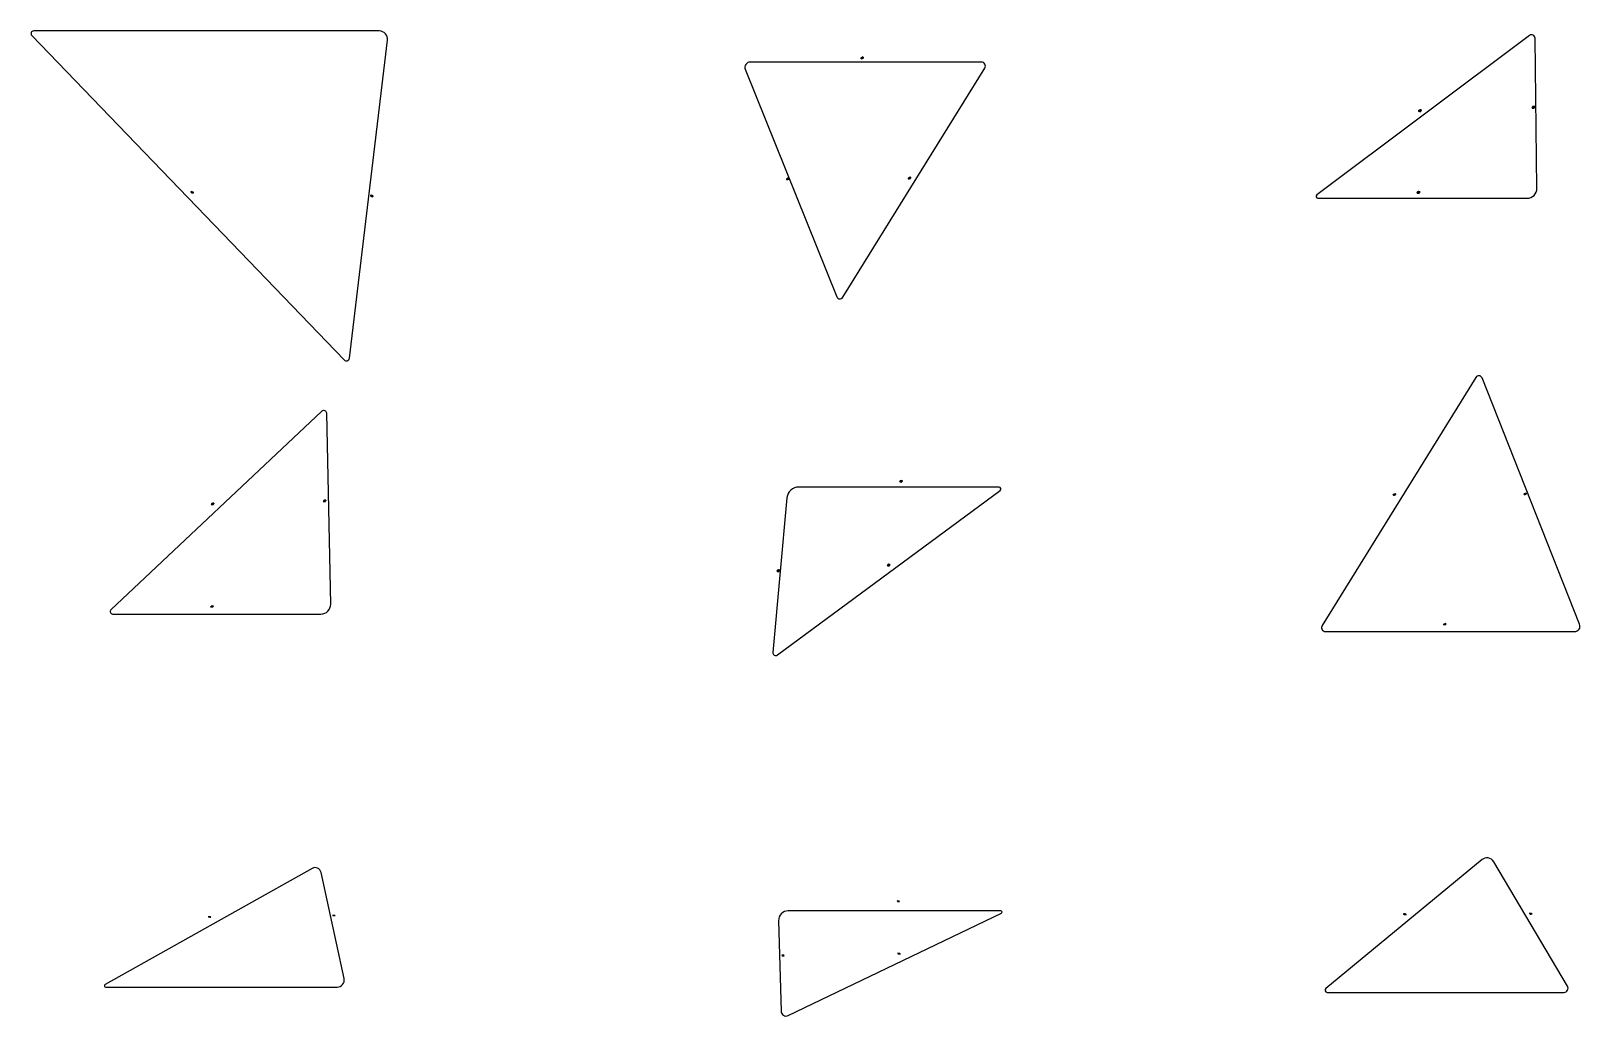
# Model space of a CAD drawing. Header units: metres. Extents: x -1 to 145, y -1 to 19.
# Drawn here: x 7.89 to 15.6, y -0.35 to 4.56 of the extents above; entities that cross this region are included whole.
import ezdxf

# ---------------------------------------------------------------- set-up
doc = ezdxf.new("R2010")
doc.units = ezdxf.units.M
doc.layers.add('LABELS', color=1, linetype='CONTINUOUS')
doc.layers.add('SHAPES', color=3, linetype='CONTINUOUS')

msp = doc.modelspace()

# ---------------------------------------------------------------- linework, layer by layer
at = {"layer": 'LABELS'}
for p, q in [((12.0212, 4.423), (12.031, 4.4265)), ((12.0212, 4.423), (12.031, 4.4265)), ((12.0261, 4.4248), (12.0212, 4.4212)), ((12.0212, 4.4212), (12.0261, 4.4248)), ((12.0212, 4.4212), (12.0261, 4.4248)), ((12.0212, 4.4194), (12.031, 4.4229)), ((12.0212, 4.4212), (12.031, 4.4211)), ((12.0212, 4.4177), (12.0212, 4.4212)), ((12.0212, 4.4177), (12.0212, 4.4212)), ((12.0261, 4.4176), (12.0212, 4.4177)), ((12.0261, 4.4176), (12.0212, 4.4177)), ((12.0261, 4.4176), (12.0212, 4.4177)), ((12.0261, 4.4176), (12.0212, 4.4159)), ((12.0261, 4.4176), (12.0212, 4.4159)), ((12.031, 4.4265), (12.0261, 4.423)), ((12.031, 4.4265), (12.0261, 4.423)), ((12.031, 4.4247), (12.0261, 4.4248)), ((12.0261, 4.4248), (12.031, 4.4247)), ((12.0261, 4.4248), (12.031, 4.4247)), ((12.0261, 4.4194), (12.031, 4.4247)), ((12.0261, 4.423), (12.031, 4.4247)), ((12.0261, 4.4194), (12.031, 4.4247)), ((12.0261, 4.423), (12.031, 4.4247)), ((12.031, 4.4211), (12.0261, 4.4176)), ((12.031, 4.4211), (12.0261, 4.4176)), ((12.031, 4.4211), (12.0261, 4.4176)), ((12.031, 4.4211), (12.0261, 4.4176)), ((12.031, 4.4211), (12.0261, 4.4176)), ((12.031, 4.4247), (12.031, 4.4211)), ((12.031, 4.4247), (12.031, 4.4211)), ((12.031, 4.4247), (12.031, 4.4211)), ((12.031, 4.4247), (12.031, 4.4211)), ((14.8067, 4.163), (14.7948, 4.1578)), ((14.7959, 4.1615), (14.7948, 4.1578)), ((14.7948, 4.1578), (14.7959, 4.1615)), ((14.7948, 4.1578), (14.7959, 4.1615)), ((14.7948, 4.1578), (14.7959, 4.1615)), ((14.8015, 4.1632), (14.7959, 4.1615)), ((14.7959, 4.1615), (14.8015, 4.1632)), ((14.7959, 4.1615), (14.8015, 4.1632)), ((14.7959, 4.1615), (14.8015, 4.1632)), ((14.7964, 4.1634), (14.8067, 4.163)), ((14.7964, 4.1634), (14.8067, 4.163)), ((14.8067, 4.163), (14.801, 4.1614)), ((14.801, 4.1614), (14.8062, 4.1612)), ((14.8067, 4.163), (14.8015, 4.1632)), ((14.8015, 4.1632), (14.8062, 4.1612)), ((14.8015, 4.1632), (14.8062, 4.1612)), ((14.8015, 4.1632), (14.8062, 4.1612)), ((14.8047, 4.1556), (14.8067, 4.163)), ((14.8067, 4.163), (14.8062, 4.1612)), ((15.3712, 4.1775), (15.3594, 4.1723)), ((15.3594, 4.1723), (15.3697, 4.1719)), ((15.3645, 4.1721), (15.3594, 4.1723)), ((15.3645, 4.1721), (15.3594, 4.1723)), ((15.3609, 4.1779), (15.3599, 4.1742)), ((15.3599, 4.1742), (15.3609, 4.1779)), ((15.3599, 4.1742), (15.3609, 4.1779)), ((15.3599, 4.1742), (15.3609, 4.1779)), ((15.3599, 4.1742), (15.3645, 4.1721)), ((15.3645, 4.1721), (15.3599, 4.1742)), ((15.3645, 4.1721), (15.3599, 4.1742)), ((15.3645, 4.1721), (15.3599, 4.1742)), ((15.3604, 4.176), (15.3707, 4.1757)), ((15.3604, 4.176), (15.3707, 4.1757)), ((15.3614, 4.1797), (15.3609, 4.1779)), ((15.3666, 4.1796), (15.3609, 4.1779)), ((15.3609, 4.1779), (15.3666, 4.1796)), ((15.3609, 4.1779), (15.3666, 4.1796)), ((15.3609, 4.1779), (15.3666, 4.1796)), ((15.3609, 4.1779), (15.3712, 4.1775)), ((15.3614, 4.1797), (15.3717, 4.1794)), ((15.3614, 4.1797), (15.3717, 4.1794)), ((15.3717, 4.1794), (15.3614, 4.1797)), ((15.3702, 4.1738), (15.3645, 4.1721)), ((15.3702, 4.1738), (15.3645, 4.1721)), ((15.3702, 4.1738), (15.3645, 4.1721)), ((15.3702, 4.1738), (15.3645, 4.1721)), ((15.3702, 4.1738), (15.3645, 4.1721)), ((15.3645, 4.1721), (15.3697, 4.1719)), ((15.365, 4.174), (15.3712, 4.1775)), ((15.365, 4.174), (15.3712, 4.1775)), ((15.365, 4.174), (15.3712, 4.1775)), ((15.3717, 4.1794), (15.366, 4.1777)), ((15.366, 4.1777), (15.3712, 4.1775)), ((15.3717, 4.1794), (15.3666, 4.1796)), ((15.3666, 4.1796), (15.3712, 4.1775)), ((15.3666, 4.1796), (15.3712, 4.1775)), ((15.3666, 4.1796), (15.3712, 4.1775)), ((15.3712, 4.1775), (15.3702, 4.1738)), ((15.3712, 4.1775), (15.3702, 4.1738)), ((15.3712, 4.1775), (15.3702, 4.1738)), ((15.3712, 4.1775), (15.3702, 4.1738)), ((15.3712, 4.1775), (15.3702, 4.1738)), ((15.3717, 4.1794), (15.3712, 4.1775)), ((14.8062, 4.1612), (14.7943, 4.156)), ((14.7943, 4.156), (14.8047, 4.1556)), ((14.7995, 4.1558), (14.7943, 4.156)), ((14.7948, 4.1578), (14.7995, 4.1558)), ((14.7995, 4.1558), (14.7948, 4.1578)), ((14.7995, 4.1558), (14.7948, 4.1578)), ((14.7995, 4.1558), (14.7948, 4.1578)), ((14.7948, 4.1578), (14.8052, 4.1575)), ((14.7953, 4.1597), (14.8057, 4.1593)), ((14.7953, 4.1597), (14.8057, 4.1593)), ((14.8052, 4.1575), (14.7995, 4.1558)), ((14.8052, 4.1575), (14.7995, 4.1558)), ((14.8052, 4.1575), (14.7995, 4.1558)), ((14.8052, 4.1575), (14.7995, 4.1558)), ((14.7995, 4.1558), (14.8047, 4.1556)), ((14.8, 4.1576), (14.8062, 4.1612)), ((14.8, 4.1576), (14.8062, 4.1612)), ((14.8, 4.1576), (14.8062, 4.1612)), ((14.8062, 4.1612), (14.8052, 4.1575)), ((14.8062, 4.1612), (14.8052, 4.1575)), ((14.8062, 4.1612), (14.8052, 4.1575)), ((14.8062, 4.1612), (14.8052, 4.1575)), ((11.6507, 3.8216), (11.6605, 3.8251)), ((11.6507, 3.8216), (11.6605, 3.8251)), ((11.6507, 3.8216), (11.6605, 3.8251)), ((11.6556, 3.8233), (11.6507, 3.8198)), ((11.6507, 3.8198), (11.6556, 3.8233)), ((11.6605, 3.8233), (11.6507, 3.8145)), ((11.6507, 3.8198), (11.6556, 3.8233)), ((11.6507, 3.8198), (11.6556, 3.8233)), ((11.6507, 3.818), (11.6605, 3.8215)), ((11.6507, 3.818), (11.6605, 3.8215)), ((11.6507, 3.8198), (11.6507, 3.8162)), ((11.6507, 3.8162), (11.6507, 3.8198)), ((11.6507, 3.8162), (11.6507, 3.8198)), ((11.6507, 3.8162), (11.6507, 3.8198)), ((11.6507, 3.8145), (11.6605, 3.8179)), ((11.6507, 3.8162), (11.6556, 3.8162)), ((11.6556, 3.8162), (11.6507, 3.8162)), ((11.6556, 3.8162), (11.6507, 3.8162)), ((11.6556, 3.8162), (11.6507, 3.8145)), ((11.6556, 3.8162), (11.6507, 3.8162)), ((11.6556, 3.8162), (11.6507, 3.8145)), ((11.6605, 3.8251), (11.6556, 3.8233)), ((11.6605, 3.8251), (11.6556, 3.8215)), ((11.6605, 3.8251), (11.6556, 3.8215)), ((11.6556, 3.8233), (11.6605, 3.8233)), ((11.6556, 3.818), (11.6605, 3.8233)), ((11.6556, 3.8233), (11.6605, 3.8233)), ((11.6556, 3.818), (11.6605, 3.8233)), ((11.6556, 3.8215), (11.6605, 3.8233)), ((11.6556, 3.8233), (11.6605, 3.8233)), ((11.6556, 3.818), (11.6605, 3.8233)), ((11.6556, 3.8215), (11.6605, 3.8233)), ((11.6605, 3.8197), (11.6556, 3.8162)), ((11.6605, 3.8197), (11.6556, 3.8162)), ((11.6605, 3.8197), (11.6556, 3.8162)), ((11.6605, 3.8197), (11.6556, 3.8162)), ((11.6605, 3.8197), (11.6556, 3.8162)), ((11.6556, 3.8162), (11.6605, 3.8179)), ((11.6605, 3.8251), (11.6605, 3.8233)), ((11.6605, 3.8233), (11.6605, 3.8197)), ((11.6605, 3.8233), (11.6605, 3.8197)), ((11.6605, 3.8233), (11.6605, 3.8197)), ((11.6605, 3.8233), (11.6605, 3.8197)), ((11.6605, 3.8233), (11.6605, 3.8197)), ((12.2569, 3.8248), (12.2666, 3.8282)), ((12.2569, 3.8248), (12.2666, 3.8282)), ((12.2666, 3.8282), (12.2569, 3.8194)), ((12.2618, 3.8265), (12.2569, 3.823)), ((12.2569, 3.823), (12.2618, 3.8265)), ((12.2666, 3.8265), (12.2569, 3.8176)), ((12.2569, 3.823), (12.2618, 3.8265)), ((12.2569, 3.823), (12.2618, 3.8265)), ((12.2569, 3.8212), (12.2666, 3.8247)), ((12.2569, 3.8212), (12.2666, 3.8247)), ((12.2569, 3.823), (12.2569, 3.8194)), ((12.2569, 3.8194), (12.2569, 3.823)), ((12.2569, 3.8194), (12.2569, 3.823)), ((12.2569, 3.8194), (12.2569, 3.823)), ((12.2569, 3.8194), (12.2666, 3.8229)), ((12.2569, 3.8176), (12.2666, 3.8211)), ((12.2569, 3.8194), (12.2618, 3.8194)), ((12.2618, 3.8194), (12.2569, 3.8194)), ((12.2618, 3.8194), (12.2569, 3.8194)), ((12.2618, 3.8194), (12.2569, 3.8176)), ((12.2618, 3.8194), (12.2569, 3.8194)), ((12.2666, 3.8282), (12.2618, 3.8265)), ((12.2666, 3.8282), (12.2618, 3.8247)), ((12.2618, 3.8265), (12.2666, 3.8265)), ((12.2618, 3.8212), (12.2666, 3.8265)), ((12.2618, 3.8265), (12.2666, 3.8265)), ((12.2618, 3.8212), (12.2666, 3.8265)), ((12.2618, 3.8247), (12.2666, 3.8265)), ((12.2618, 3.8265), (12.2666, 3.8265)), ((12.2618, 3.8212), (12.2666, 3.8265)), ((12.2666, 3.8229), (12.2618, 3.8194)), ((12.2666, 3.8229), (12.2618, 3.8194)), ((12.2666, 3.8229), (12.2618, 3.8194)), ((12.2666, 3.8229), (12.2618, 3.8194)), ((12.2618, 3.8194), (12.2666, 3.8211)), ((12.2666, 3.8282), (12.2666, 3.8265)), ((12.2666, 3.8211), (12.2666, 3.8282)), ((12.2666, 3.8265), (12.2666, 3.8229)), ((12.2666, 3.8265), (12.2666, 3.8229)), ((12.2666, 3.8265), (12.2666, 3.8229)), ((12.2666, 3.8265), (12.2666, 3.8229)), ((8.6976, 3.7526), (8.6877, 3.7524)), ((8.6877, 3.7524), (8.6974, 3.7487)), ((8.6926, 3.7506), (8.6877, 3.7524)), ((8.6926, 3.7506), (8.6877, 3.7524)), ((8.6877, 3.7524), (8.6974, 3.7487)), ((8.6879, 3.7563), (8.6878, 3.7537)), ((8.6878, 3.7537), (8.6879, 3.7563)), ((8.6878, 3.7537), (8.6879, 3.7563)), ((8.6878, 3.7537), (8.6879, 3.7563)), ((8.6878, 3.755), (8.6976, 3.7513)), ((8.6878, 3.755), (8.6976, 3.7513)), ((8.6878, 3.7537), (8.6926, 3.7506)), ((8.6926, 3.7506), (8.6878, 3.7537)), ((8.6926, 3.7506), (8.6878, 3.7537)), ((8.6926, 3.7506), (8.6878, 3.7537)), ((8.6928, 3.7557), (8.6879, 3.7563)), ((8.6879, 3.7563), (8.6928, 3.7557)), ((8.6879, 3.7563), (8.6928, 3.7557)), ((8.6879, 3.7563), (8.6928, 3.7557)), ((8.6879, 3.7563), (8.6928, 3.7557)), ((8.688, 3.7576), (8.6977, 3.7539)), ((8.688, 3.7576), (8.6977, 3.7539)), ((8.6928, 3.7557), (8.6926, 3.7506)), ((8.6926, 3.7519), (8.6976, 3.7526)), ((8.6926, 3.7519), (8.6976, 3.7526)), ((8.6926, 3.7519), (8.6976, 3.7526)), ((8.6926, 3.7506), (8.6974, 3.7487)), ((8.6975, 3.75), (8.6926, 3.7506)), ((8.6975, 3.75), (8.6926, 3.7506)), ((8.6975, 3.75), (8.6926, 3.7506)), ((8.6975, 3.75), (8.6926, 3.7506)), ((8.6977, 3.7539), (8.6928, 3.7557)), ((8.6928, 3.7557), (8.6976, 3.7526)), ((8.6928, 3.7557), (8.6976, 3.7526)), ((8.6928, 3.7557), (8.6976, 3.7526)), ((8.6977, 3.7539), (8.6928, 3.7544)), ((8.6928, 3.7544), (8.6976, 3.7526)), ((8.6976, 3.7526), (8.6975, 3.75)), ((8.6976, 3.7526), (8.6975, 3.75)), ((8.6976, 3.7526), (8.6975, 3.75)), ((8.6976, 3.7526), (8.6975, 3.75)), ((8.6977, 3.7539), (8.6976, 3.7526)), ((9.5924, 3.7348), (9.5824, 3.7345)), ((9.5924, 3.7348), (9.5824, 3.7345)), ((9.5824, 3.7345), (9.5921, 3.7309)), ((9.5873, 3.7327), (9.5824, 3.7345)), ((9.5824, 3.7345), (9.5921, 3.7309)), ((9.5826, 3.7384), (9.5825, 3.7358)), ((9.5825, 3.7358), (9.5826, 3.7384)), ((9.5825, 3.7358), (9.5826, 3.7384)), ((9.5825, 3.7358), (9.5826, 3.7384)), ((9.5825, 3.7371), (9.5923, 3.7335)), ((9.5825, 3.7371), (9.5923, 3.7335)), ((9.5825, 3.7358), (9.5873, 3.7327)), ((9.5873, 3.7327), (9.5825, 3.7358)), ((9.5873, 3.7327), (9.5825, 3.7358)), ((9.5873, 3.7327), (9.5825, 3.7358)), ((9.5876, 3.7379), (9.5826, 3.7384)), ((9.5826, 3.7384), (9.5876, 3.7379)), ((9.5826, 3.7384), (9.5876, 3.7379)), ((9.5826, 3.7384), (9.5876, 3.7379)), ((9.5827, 3.7397), (9.5924, 3.736)), ((9.5827, 3.7397), (9.5924, 3.736)), ((9.5827, 3.7397), (9.5924, 3.736)), ((9.5873, 3.734), (9.5924, 3.7348)), ((9.5873, 3.734), (9.5924, 3.7348)), ((9.5873, 3.734), (9.5924, 3.7348)), ((9.5873, 3.7327), (9.5921, 3.7309)), ((9.5922, 3.7322), (9.5873, 3.7327)), ((9.5922, 3.7322), (9.5873, 3.7327)), ((9.5922, 3.7322), (9.5873, 3.7327)), ((9.5922, 3.7322), (9.5873, 3.7327)), ((9.5924, 3.736), (9.5875, 3.7366)), ((9.5875, 3.7366), (9.5924, 3.7348)), ((9.5924, 3.736), (9.5876, 3.7379)), ((9.5876, 3.7379), (9.5924, 3.7348)), ((9.5876, 3.7379), (9.5924, 3.7348)), ((9.5876, 3.7379), (9.5924, 3.7348)), ((9.5924, 3.7348), (9.5922, 3.7322)), ((9.5924, 3.7348), (9.5922, 3.7322)), ((9.5924, 3.7348), (9.5922, 3.7322)), ((9.5924, 3.7348), (9.5922, 3.7322)), ((9.5924, 3.736), (9.5924, 3.7348)), ((9.5924, 3.736), (9.5924, 3.7348)), ((14.7991, 3.7544), (14.7873, 3.7492)), ((14.7991, 3.7544), (14.7873, 3.7492)), ((14.7873, 3.7492), (14.7976, 3.7488)), ((14.7873, 3.7492), (14.7976, 3.7488)), ((14.7878, 3.7511), (14.7888, 3.7548)), ((14.7878, 3.7511), (14.7888, 3.7548)), ((14.7924, 3.749), (14.7878, 3.7511)), ((14.7924, 3.749), (14.7878, 3.7511)), ((14.7924, 3.749), (14.7878, 3.7511)), ((14.7883, 3.7529), (14.7986, 3.7526)), ((14.7945, 3.7565), (14.7888, 3.7548)), ((14.7888, 3.7548), (14.7945, 3.7565)), ((14.7888, 3.7548), (14.7945, 3.7565)), ((14.7888, 3.7548), (14.7981, 3.7507)), ((14.7893, 3.7566), (14.7996, 3.7563)), ((14.7893, 3.7566), (14.7996, 3.7563)), ((14.7981, 3.7507), (14.7924, 3.749)), ((14.7981, 3.7507), (14.7924, 3.749)), ((14.7981, 3.7507), (14.7924, 3.749)), ((14.7929, 3.7509), (14.7991, 3.7544)), ((14.7929, 3.7509), (14.7991, 3.7544)), ((14.7991, 3.7544), (14.7945, 3.7565)), ((14.7945, 3.7565), (14.7991, 3.7544)), ((14.7945, 3.7565), (14.7991, 3.7544)), ((14.7991, 3.7544), (14.7981, 3.7507)), ((14.7991, 3.7544), (14.7981, 3.7507)), ((14.7996, 3.7563), (14.7991, 3.7544)), ((14.7996, 3.7563), (14.7991, 3.7544)), ((12.2255, 2.3172), (12.2137, 2.3118)), ((12.2255, 2.3172), (12.2137, 2.3118)), ((12.2142, 2.3137), (12.2152, 2.3175)), ((12.2142, 2.3137), (12.2152, 2.3175)), ((12.2188, 2.3116), (12.2142, 2.3137)), ((12.2188, 2.3116), (12.2142, 2.3137)), ((12.2188, 2.3116), (12.2142, 2.3137)), ((12.2147, 2.3156), (12.225, 2.3153)), ((12.2209, 2.3193), (12.2152, 2.3175)), ((12.2152, 2.3175), (12.2209, 2.3193)), ((12.2152, 2.3175), (12.2209, 2.3193)), ((12.2152, 2.3175), (12.2245, 2.3134)), ((12.2157, 2.3195), (12.226, 2.3191)), ((12.2157, 2.3195), (12.226, 2.3191)), ((12.2245, 2.3134), (12.2188, 2.3116)), ((12.2245, 2.3134), (12.2188, 2.3116)), ((12.2245, 2.3134), (12.2188, 2.3116)), ((12.2194, 2.3135), (12.2255, 2.3172)), ((12.2194, 2.3135), (12.2255, 2.3172)), ((12.2255, 2.3172), (12.2209, 2.3193)), ((12.2209, 2.3193), (12.2255, 2.3172)), ((12.2209, 2.3193), (12.2255, 2.3172)), ((12.2255, 2.3172), (12.2245, 2.3134)), ((12.2255, 2.3172), (12.2245, 2.3134)), ((12.226, 2.3191), (12.2255, 2.3172)), ((12.226, 2.3191), (12.2255, 2.3172)), ((12.2137, 2.3118), (12.224, 2.3114)), ((12.2137, 2.3118), (12.224, 2.3114)), ((14.6685, 2.2501), (14.6785, 2.2528)), ((14.6735, 2.2514), (14.6685, 2.2488)), ((14.6685, 2.2488), (14.6735, 2.2514)), ((14.6685, 2.2488), (14.6735, 2.2514)), ((14.6685, 2.2488), (14.6735, 2.2514)), ((14.6685, 2.2488), (14.6735, 2.2514)), ((14.6685, 2.2488), (14.6687, 2.2464)), ((14.6687, 2.2464), (14.6685, 2.2488)), ((14.6687, 2.2464), (14.6685, 2.2488)), ((14.6687, 2.2464), (14.6685, 2.2488)), ((14.6686, 2.2476), (14.6786, 2.2503)), ((14.6686, 2.2476), (14.6786, 2.2503)), ((14.6785, 2.2528), (14.6687, 2.2464)), ((14.6786, 2.2515), (14.6687, 2.2452)), ((14.6687, 2.2464), (14.6787, 2.2491)), ((14.6687, 2.2452), (14.6788, 2.2479)), ((14.6687, 2.2452), (14.6788, 2.2479)), ((14.6687, 2.2464), (14.6738, 2.2465)), ((14.6738, 2.2465), (14.6687, 2.2464)), ((14.6738, 2.2465), (14.6687, 2.2452)), ((14.6738, 2.2465), (14.6687, 2.2464)), ((14.6738, 2.2465), (14.6687, 2.2464)), ((14.6785, 2.2528), (14.6735, 2.2514)), ((14.6735, 2.2514), (14.6786, 2.2515)), ((14.6735, 2.2514), (14.6786, 2.2515)), ((14.6735, 2.2514), (14.6786, 2.2515)), ((14.6735, 2.2514), (14.6738, 2.2465)), ((14.6737, 2.2477), (14.6786, 2.2515)), ((14.6737, 2.2477), (14.6786, 2.2515)), ((14.6737, 2.2477), (14.6786, 2.2515)), ((14.6787, 2.2491), (14.6738, 2.2465)), ((14.6787, 2.2491), (14.6738, 2.2465)), ((14.6787, 2.2491), (14.6738, 2.2465)), ((14.6738, 2.2465), (14.6788, 2.2479)), ((14.6785, 2.2528), (14.6786, 2.2515)), ((14.6788, 2.2479), (14.6785, 2.2528)), ((14.6786, 2.2515), (14.6787, 2.2491)), ((14.6786, 2.2515), (14.6787, 2.2491)), ((14.6786, 2.2515), (14.6787, 2.2491)), ((15.3192, 2.2533), (15.3292, 2.256)), ((15.3192, 2.2533), (15.3292, 2.256)), ((15.3193, 2.2521), (15.3192, 2.2533)), ((15.3242, 2.2547), (15.3193, 2.2521)), ((15.3193, 2.2521), (15.3242, 2.2547)), ((15.3193, 2.2521), (15.3242, 2.2547)), ((15.3193, 2.2521), (15.3242, 2.2547)), ((15.3193, 2.2521), (15.3242, 2.2547)), ((15.3193, 2.2509), (15.3294, 2.2536)), ((15.3193, 2.2509), (15.3294, 2.2536)), ((15.3193, 2.2521), (15.3194, 2.2497)), ((15.3194, 2.2497), (15.3193, 2.2521)), ((15.3194, 2.2497), (15.3193, 2.2521)), ((15.3194, 2.2497), (15.3193, 2.2521)), ((15.3194, 2.2497), (15.3245, 2.2498)), ((15.3245, 2.2498), (15.3194, 2.2497)), ((15.3245, 2.2498), (15.3194, 2.2497)), ((15.3245, 2.2498), (15.3194, 2.2497)), ((15.3293, 2.2548), (15.3195, 2.2485)), ((15.3195, 2.2485), (15.3295, 2.2512)), ((15.3195, 2.2485), (15.3295, 2.2512)), ((15.3245, 2.2498), (15.3195, 2.2485)), ((15.3292, 2.256), (15.3242, 2.2547)), ((15.3242, 2.2547), (15.3293, 2.2548)), ((15.3242, 2.2547), (15.3293, 2.2548)), ((15.3242, 2.2547), (15.3293, 2.2548)), ((15.3242, 2.2547), (15.3245, 2.2498)), ((15.3244, 2.251), (15.3293, 2.2548)), ((15.3244, 2.251), (15.3293, 2.2548)), ((15.3244, 2.251), (15.3293, 2.2548)), ((15.3293, 2.2548), (15.3245, 2.2498)), ((15.3295, 2.2524), (15.3245, 2.2498)), ((15.3295, 2.2524), (15.3245, 2.2498)), ((15.3295, 2.2524), (15.3245, 2.2498)), ((15.3245, 2.2498), (15.3295, 2.2512)), ((15.3292, 2.256), (15.3293, 2.2548)), ((15.3292, 2.256), (15.3293, 2.2548)), ((15.3293, 2.2548), (15.3295, 2.2524)), ((15.3293, 2.2548), (15.3295, 2.2524)), ((15.3293, 2.2548), (15.3295, 2.2524)), ((8.8006, 2.2047), (8.7882, 2.1993)), ((8.8006, 2.2047), (8.7882, 2.1993)), ((8.7882, 2.1993), (8.7984, 2.2003)), ((8.7882, 2.1993), (8.7984, 2.2003)), ((8.7882, 2.1993), (8.7984, 2.2003)), ((8.7933, 2.1998), (8.7882, 2.1993)), ((8.7904, 2.2037), (8.7889, 2.2007)), ((8.7889, 2.2007), (8.7904, 2.2037)), ((8.7889, 2.2007), (8.7904, 2.2037)), ((8.7889, 2.2007), (8.7904, 2.2037)), ((8.7889, 2.2007), (8.7933, 2.1998)), ((8.7933, 2.1998), (8.7889, 2.2007)), ((8.7933, 2.1998), (8.7889, 2.2007)), ((8.7933, 2.1998), (8.7889, 2.2007)), ((8.7897, 2.2022), (8.7999, 2.2032)), ((8.7897, 2.2022), (8.7999, 2.2032)), ((8.7962, 2.2056), (8.7904, 2.2037)), ((8.7904, 2.2037), (8.7962, 2.2056)), ((8.7904, 2.2037), (8.7962, 2.2056)), ((8.7904, 2.2037), (8.7962, 2.2056)), ((8.7904, 2.2037), (8.7962, 2.2056)), ((8.7911, 2.2051), (8.8013, 2.2061)), ((8.7911, 2.2051), (8.8013, 2.2061)), ((8.7962, 2.2056), (8.7933, 2.1998)), ((8.7991, 2.2017), (8.7933, 2.1998)), ((8.7991, 2.2017), (8.7933, 2.1998)), ((8.7991, 2.2017), (8.7933, 2.1998)), ((8.7933, 2.1998), (8.7984, 2.2003)), ((8.794, 2.2012), (8.8006, 2.2047)), ((8.794, 2.2012), (8.8006, 2.2047)), ((8.794, 2.2012), (8.8006, 2.2047)), ((8.8013, 2.2061), (8.7962, 2.2056)), ((8.7962, 2.2056), (8.8006, 2.2047)), ((8.7962, 2.2056), (8.8006, 2.2047)), ((8.7962, 2.2056), (8.8006, 2.2047)), ((8.8006, 2.2047), (8.7991, 2.2017)), ((8.8006, 2.2047), (8.7991, 2.2017)), ((8.8006, 2.2047), (8.7991, 2.2017)), ((8.8013, 2.2061), (8.8006, 2.2047)), ((8.8013, 2.2061), (8.8006, 2.2047)), ((9.3577, 2.2193), (9.3453, 2.2139)), ((9.3453, 2.2139), (9.3555, 2.2149)), ((9.3453, 2.2139), (9.3555, 2.2149)), ((9.3504, 2.2144), (9.3453, 2.2139)), ((9.3504, 2.2144), (9.3453, 2.2139)), ((9.3475, 2.2183), (9.346, 2.2154)), ((9.346, 2.2154), (9.3475, 2.2183)), ((9.346, 2.2154), (9.3475, 2.2183)), ((9.346, 2.2154), (9.3475, 2.2183)), ((9.346, 2.2154), (9.3504, 2.2144)), ((9.3504, 2.2144), (9.346, 2.2154)), ((9.3504, 2.2144), (9.346, 2.2154)), ((9.3504, 2.2144), (9.346, 2.2154)), ((9.3467, 2.2169), (9.357, 2.2179)), ((9.3467, 2.2169), (9.357, 2.2179)), ((9.3533, 2.2203), (9.3475, 2.2183)), ((9.3475, 2.2183), (9.3533, 2.2203)), ((9.3475, 2.2183), (9.3533, 2.2203)), ((9.3475, 2.2183), (9.3533, 2.2203)), ((9.3475, 2.2183), (9.3533, 2.2203)), ((9.3482, 2.2198), (9.3475, 2.2183)), ((9.3475, 2.2183), (9.3577, 2.2193)), ((9.3482, 2.2198), (9.3584, 2.2208)), ((9.3584, 2.2208), (9.3482, 2.2198)), ((9.3533, 2.2203), (9.3504, 2.2144)), ((9.3562, 2.2164), (9.3504, 2.2144)), ((9.3562, 2.2164), (9.3504, 2.2144)), ((9.3562, 2.2164), (9.3504, 2.2144)), ((9.3562, 2.2164), (9.3504, 2.2144)), ((9.3504, 2.2144), (9.3555, 2.2149)), ((9.3511, 2.2159), (9.3577, 2.2193)), ((9.3511, 2.2159), (9.3577, 2.2193)), ((9.3511, 2.2159), (9.3577, 2.2193)), ((9.3584, 2.2208), (9.3533, 2.2203)), ((9.3533, 2.2203), (9.3577, 2.2193)), ((9.3533, 2.2203), (9.3577, 2.2193)), ((9.3533, 2.2203), (9.3577, 2.2193)), ((9.3577, 2.2193), (9.3562, 2.2164)), ((9.3577, 2.2193), (9.3562, 2.2164)), ((9.3577, 2.2193), (9.3562, 2.2164)), ((9.3577, 2.2193), (9.3562, 2.2164)), ((9.3584, 2.2208), (9.3577, 2.2193)), ((11.6149, 1.8718), (11.603, 1.8664)), ((11.6082, 1.8663), (11.603, 1.8664)), ((11.603, 1.8664), (11.6134, 1.8661)), ((11.603, 1.8664), (11.6134, 1.8661)), ((11.6082, 1.8663), (11.603, 1.8664)), ((11.6045, 1.8722), (11.6035, 1.8684)), ((11.6035, 1.8684), (11.6045, 1.8722)), ((11.6035, 1.8684), (11.6045, 1.8722)), ((11.6035, 1.8684), (11.6045, 1.8722)), ((11.6035, 1.8684), (11.6082, 1.8663)), ((11.6082, 1.8663), (11.6035, 1.8684)), ((11.6082, 1.8663), (11.6035, 1.8684)), ((11.6082, 1.8663), (11.6035, 1.8684)), ((11.604, 1.8703), (11.6144, 1.8699)), ((11.604, 1.8703), (11.6144, 1.8699)), ((11.6102, 1.8739), (11.6045, 1.8722)), ((11.6045, 1.8722), (11.6102, 1.8739)), ((11.6045, 1.8722), (11.6102, 1.8739)), ((11.6045, 1.8722), (11.6102, 1.8739)), ((11.6045, 1.8722), (11.6102, 1.8739)), ((11.605, 1.8741), (11.6154, 1.8737)), ((11.605, 1.8741), (11.6154, 1.8737)), ((11.6102, 1.8739), (11.6082, 1.8663)), ((11.6139, 1.868), (11.6082, 1.8663)), ((11.6139, 1.868), (11.6082, 1.8663)), ((11.6139, 1.868), (11.6082, 1.8663)), ((11.6139, 1.868), (11.6082, 1.8663)), ((11.6082, 1.8663), (11.6134, 1.8661)), ((11.6087, 1.8682), (11.6149, 1.8718)), ((11.6087, 1.8682), (11.6149, 1.8718)), ((11.6087, 1.8682), (11.6149, 1.8718)), ((11.6154, 1.8737), (11.6097, 1.872)), ((11.6097, 1.872), (11.6149, 1.8718)), ((11.6154, 1.8737), (11.6102, 1.8739)), ((11.6102, 1.8739), (11.6149, 1.8718)), ((11.6102, 1.8739), (11.6149, 1.8718)), ((11.6102, 1.8739), (11.6149, 1.8718)), ((11.6149, 1.8718), (11.6139, 1.868)), ((11.6149, 1.8718), (11.6139, 1.868)), ((11.6149, 1.8718), (11.6139, 1.868)), ((11.6149, 1.8718), (11.6139, 1.868)), ((11.6154, 1.8737), (11.6149, 1.8718)), ((12.1636, 1.8997), (12.1517, 1.8943)), ((12.1636, 1.8997), (12.1517, 1.8943)), ((12.1569, 1.8941), (12.1517, 1.8943)), ((12.1517, 1.8943), (12.1621, 1.8939)), ((12.1517, 1.8943), (12.1621, 1.8939)), ((12.1517, 1.8943), (12.1621, 1.8939)), ((12.1533, 1.9), (12.1522, 1.8962)), ((12.1522, 1.8962), (12.1533, 1.9)), ((12.1522, 1.8962), (12.1533, 1.9)), ((12.1522, 1.8962), (12.1533, 1.9)), ((12.1522, 1.8962), (12.1569, 1.8941)), ((12.1569, 1.8941), (12.1522, 1.8962)), ((12.1569, 1.8941), (12.1522, 1.8962)), ((12.1569, 1.8941), (12.1522, 1.8962)), ((12.1528, 1.8981), (12.1631, 1.8977)), ((12.1528, 1.8981), (12.1631, 1.8977)), ((12.1589, 1.9018), (12.1533, 1.9)), ((12.1533, 1.9), (12.1589, 1.9018)), ((12.1533, 1.9), (12.1589, 1.9018)), ((12.1533, 1.9), (12.1589, 1.9018)), ((12.1533, 1.9), (12.1589, 1.9018)), ((12.1538, 1.9019), (12.1641, 1.9016)), ((12.1538, 1.9019), (12.1641, 1.9016)), ((12.1589, 1.9018), (12.1569, 1.8941)), ((12.1626, 1.8958), (12.1569, 1.8941)), ((12.1626, 1.8958), (12.1569, 1.8941)), ((12.1626, 1.8958), (12.1569, 1.8941)), ((12.1569, 1.8941), (12.1621, 1.8939)), ((12.1574, 1.896), (12.1636, 1.8997)), ((12.1574, 1.896), (12.1636, 1.8997)), ((12.1574, 1.896), (12.1636, 1.8997)), ((12.1641, 1.9016), (12.1589, 1.9018)), ((12.1589, 1.9018), (12.1636, 1.8997)), ((12.1589, 1.9018), (12.1636, 1.8997)), ((12.1589, 1.9018), (12.1636, 1.8997)), ((12.1636, 1.8997), (12.1626, 1.8958)), ((12.1636, 1.8997), (12.1626, 1.8958)), ((12.1636, 1.8997), (12.1626, 1.8958)), ((12.1641, 1.9016), (12.1636, 1.8997)), ((12.1641, 1.9016), (12.1636, 1.8997)), ((8.7882, 1.6944), (8.7984, 1.6954)), ((8.7984, 1.6954), (8.7976, 1.694)), ((8.7976, 1.694), (8.7852, 1.6886)), ((8.7852, 1.6886), (8.7954, 1.6896)), ((8.7852, 1.6886), (8.7954, 1.6896)), ((8.7903, 1.6891), (8.7852, 1.6886)), ((8.786, 1.69), (8.7874, 1.693)), ((8.786, 1.69), (8.7874, 1.693)), ((8.7903, 1.6891), (8.786, 1.69)), ((8.7903, 1.6891), (8.786, 1.69)), ((8.7903, 1.6891), (8.786, 1.69)), ((8.7867, 1.6915), (8.7969, 1.6925)), ((8.7933, 1.6949), (8.7874, 1.693)), ((8.7874, 1.693), (8.7933, 1.6949)), ((8.7874, 1.693), (8.7933, 1.6949)), ((8.7874, 1.693), (8.7933, 1.6949)), ((8.7874, 1.693), (8.7962, 1.691)), ((8.7933, 1.6949), (8.7903, 1.6891)), ((8.7962, 1.691), (8.7903, 1.6891)), ((8.7962, 1.691), (8.7903, 1.6891)), ((8.7962, 1.691), (8.7903, 1.6891)), ((8.7911, 1.6905), (8.7976, 1.694)), ((8.7911, 1.6905), (8.7976, 1.694)), ((8.7976, 1.694), (8.7933, 1.6949)), ((8.7933, 1.6949), (8.7976, 1.694)), ((8.7933, 1.6949), (8.7976, 1.694)), ((8.7976, 1.694), (8.7962, 1.691)), ((8.7976, 1.694), (8.7962, 1.691)), ((14.919, 1.605), (14.9291, 1.6077)), ((14.924, 1.6064), (14.9191, 1.6038)), ((14.9191, 1.6038), (14.924, 1.6064)), ((14.9191, 1.6038), (14.924, 1.6064)), ((14.9191, 1.6038), (14.924, 1.6064)), ((14.9191, 1.6038), (14.9293, 1.6041)), ((14.9192, 1.6014), (14.9191, 1.6038)), ((14.9192, 1.6014), (14.9191, 1.6038)), ((14.9192, 1.6026), (14.9292, 1.6053)), ((14.9243, 1.6015), (14.9192, 1.6014)), ((14.9243, 1.6015), (14.9192, 1.6014)), ((14.9243, 1.6015), (14.9192, 1.6014)), ((14.9193, 1.6001), (14.9293, 1.6028)), ((14.9243, 1.6015), (14.9193, 1.6001)), ((14.9243, 1.6015), (14.9193, 1.6001)), ((14.9291, 1.6065), (14.924, 1.6064)), ((14.924, 1.6064), (14.9291, 1.6065)), ((14.924, 1.6064), (14.9291, 1.6065)), ((14.924, 1.6064), (14.9243, 1.6015)), ((14.9291, 1.6077), (14.9241, 1.6052)), ((14.9241, 1.6052), (14.9291, 1.6065)), ((14.9243, 1.6027), (14.9291, 1.6065)), ((14.9243, 1.6027), (14.9291, 1.6065)), ((14.9293, 1.6041), (14.9243, 1.6015)), ((14.9293, 1.6041), (14.9243, 1.6015)), ((14.9293, 1.6041), (14.9243, 1.6015)), ((14.9293, 1.6041), (14.9243, 1.6015)), ((14.9291, 1.6065), (14.9293, 1.6041)), ((14.9291, 1.6065), (14.9293, 1.6041)), ((14.9291, 1.6065), (14.9293, 1.6041)), ((9.397, 0.1546), (9.3918, 0.155)), ((9.4021, 0.1543), (9.3918, 0.155)), ((9.3933, 0.1543), (9.3923, 0.1548)), ((9.3923, 0.1548), (9.397, 0.1546)), ((9.3933, 0.1543), (9.3923, 0.1548)), ((9.3923, 0.1548), (9.397, 0.1546)), ((9.3933, 0.1543), (9.3923, 0.1548)), ((9.3923, 0.1548), (9.397, 0.1546)), ((9.3933, 0.1543), (9.3923, 0.1548)), ((9.3923, 0.1548), (9.397, 0.1546)), ((9.397, 0.1546), (9.3923, 0.1548)), ((9.3923, 0.1548), (9.3933, 0.1543)), ((9.4031, 0.1538), (9.3928, 0.1545)), ((9.4031, 0.1538), (9.3928, 0.1545)), ((9.3975, 0.1544), (9.3933, 0.1543)), ((9.3975, 0.1544), (9.3933, 0.1543)), ((9.3975, 0.1544), (9.3933, 0.1543)), ((9.3975, 0.1544), (9.3933, 0.1543)), ((9.399, 0.1537), (9.3933, 0.1543)), ((9.399, 0.1537), (9.3933, 0.1543)), ((9.399, 0.1537), (9.3933, 0.1543)), ((9.399, 0.1537), (9.3933, 0.1543)), ((9.3933, 0.1543), (9.3985, 0.1539)), ((9.4026, 0.154), (9.397, 0.1546)), ((9.397, 0.1546), (9.4026, 0.154)), ((9.397, 0.1546), (9.4026, 0.154)), ((9.397, 0.1546), (9.4026, 0.154)), ((9.399, 0.1537), (9.397, 0.1546)), ((9.397, 0.1546), (9.4021, 0.1543)), ((9.397, 0.1546), (9.4026, 0.154)), ((9.4021, 0.1543), (9.397, 0.1546)), ((9.4037, 0.1536), (9.4021, 0.1543)), ((12.2097, 0.2263), (12.1995, 0.2276)), ((12.2097, 0.2263), (12.1995, 0.2276)), ((12.2002, 0.2268), (12.2046, 0.2269)), ((12.2002, 0.2268), (12.2046, 0.2269)), ((12.2002, 0.2268), (12.2046, 0.2269)), ((12.2119, 0.2241), (12.2002, 0.2268)), ((12.2016, 0.2253), (12.2002, 0.2268)), ((12.2016, 0.2253), (12.2002, 0.2268)), ((12.2111, 0.2248), (12.2009, 0.2261)), ((12.2053, 0.2262), (12.2016, 0.2253)), ((12.2016, 0.2253), (12.2075, 0.2239)), ((12.2075, 0.2239), (12.2016, 0.2253)), ((12.2068, 0.2247), (12.2016, 0.2253)), ((12.2024, 0.2246), (12.2068, 0.2247)), ((12.2126, 0.2233), (12.2024, 0.2246)), ((12.2046, 0.2269), (12.2104, 0.2256)), ((12.2046, 0.2269), (12.2104, 0.2256)), ((12.2075, 0.2239), (12.2046, 0.2269)), ((12.2046, 0.2269), (12.2097, 0.2263)), ((12.2075, 0.2239), (12.2046, 0.2269)), ((12.2046, 0.2269), (12.2097, 0.2263)), ((12.2046, 0.2269), (12.2097, 0.2263)), ((12.2075, 0.2239), (12.2119, 0.2241)), ((12.2119, 0.2241), (12.2075, 0.2239)), ((12.2119, 0.2241), (12.2075, 0.2239)), ((12.2119, 0.2241), (12.2075, 0.2239)), ((12.2104, 0.2256), (12.2119, 0.2241)), ((14.7237, 0.1623), (14.7186, 0.1627)), ((14.7288, 0.162), (14.7186, 0.1627)), ((14.7195, 0.1617), (14.7237, 0.1623)), ((14.7195, 0.1617), (14.7237, 0.1623)), ((14.7195, 0.1617), (14.7237, 0.1623)), ((14.7195, 0.1617), (14.7237, 0.1623)), ((14.7195, 0.1617), (14.7237, 0.1623)), ((14.7214, 0.1599), (14.7195, 0.1617)), ((14.7214, 0.1599), (14.7195, 0.1617)), ((14.7214, 0.1599), (14.7195, 0.1617)), ((14.7214, 0.1599), (14.7195, 0.1617)), ((14.7214, 0.1599), (14.7195, 0.1617)), ((14.7307, 0.1601), (14.7205, 0.1608)), ((14.7307, 0.1601), (14.7205, 0.1608)), ((14.7246, 0.1614), (14.7214, 0.1599)), ((14.7246, 0.1614), (14.7214, 0.1599)), ((14.7246, 0.1614), (14.7214, 0.1599)), ((14.7246, 0.1614), (14.7214, 0.1599)), ((14.7275, 0.1586), (14.7214, 0.1599)), ((14.7275, 0.1586), (14.7214, 0.1599)), ((14.7275, 0.1586), (14.7214, 0.1599)), ((14.7275, 0.1586), (14.7214, 0.1599)), ((14.7316, 0.1592), (14.7214, 0.1599)), ((14.7224, 0.1589), (14.7275, 0.1586)), ((14.7224, 0.1589), (14.7326, 0.1583)), ((14.7297, 0.1611), (14.7237, 0.1623)), ((14.7237, 0.1623), (14.7297, 0.1611)), ((14.7237, 0.1623), (14.7297, 0.1611)), ((14.7237, 0.1623), (14.7297, 0.1611)), ((14.7275, 0.1586), (14.7237, 0.1623)), ((14.7237, 0.1623), (14.7288, 0.162)), ((14.7237, 0.1623), (14.7297, 0.1611)), ((14.7237, 0.1623), (14.7288, 0.162)), ((14.7275, 0.1586), (14.7316, 0.1592)), ((14.7316, 0.1592), (14.7275, 0.1586)), ((14.7316, 0.1592), (14.7275, 0.1586)), ((14.7316, 0.1592), (14.7275, 0.1586)), ((14.7316, 0.1592), (14.7275, 0.1586)), ((14.7316, 0.1592), (14.7275, 0.1586)), ((14.7316, 0.1592), (14.7297, 0.1611)), ((14.7297, 0.1611), (14.7316, 0.1592)), ((14.7297, 0.1611), (14.7316, 0.1592)), ((14.7297, 0.1611), (14.7316, 0.1592)), ((14.7297, 0.1611), (14.7316, 0.1592)), ((14.7326, 0.1583), (14.7316, 0.1592)), ((15.3503, 0.165), (15.3452, 0.1654)), ((15.3554, 0.1647), (15.3452, 0.1654)), ((15.3554, 0.1647), (15.3452, 0.1654)), ((15.3452, 0.1654), (15.3471, 0.1635)), ((15.3461, 0.1644), (15.3503, 0.165)), ((15.3461, 0.1644), (15.3503, 0.165)), ((15.3461, 0.1644), (15.3503, 0.165)), ((15.3461, 0.1644), (15.3503, 0.165)), ((15.348, 0.1626), (15.3461, 0.1644)), ((15.348, 0.1626), (15.3461, 0.1644)), ((15.348, 0.1626), (15.3461, 0.1644)), ((15.348, 0.1626), (15.3461, 0.1644)), ((15.3573, 0.1628), (15.3471, 0.1635)), ((15.3573, 0.1628), (15.3471, 0.1635)), ((15.3471, 0.1635), (15.3582, 0.1619)), ((15.3512, 0.1641), (15.348, 0.1626)), ((15.3512, 0.1641), (15.348, 0.1626)), ((15.3512, 0.1641), (15.348, 0.1626)), ((15.3512, 0.1641), (15.348, 0.1626)), ((15.348, 0.1626), (15.3573, 0.1628)), ((15.3541, 0.1613), (15.348, 0.1626)), ((15.3541, 0.1613), (15.348, 0.1626)), ((15.3541, 0.1613), (15.348, 0.1626)), ((15.3541, 0.1613), (15.348, 0.1626)), ((15.349, 0.1616), (15.348, 0.1626)), ((15.349, 0.1616), (15.3541, 0.1613)), ((15.3592, 0.161), (15.349, 0.1616)), ((15.3563, 0.1638), (15.3503, 0.165)), ((15.3503, 0.165), (15.3563, 0.1638)), ((15.3503, 0.165), (15.3563, 0.1638)), ((15.3503, 0.165), (15.3563, 0.1638)), ((15.3541, 0.1613), (15.3503, 0.165)), ((15.3503, 0.165), (15.3554, 0.1647)), ((15.3503, 0.165), (15.3563, 0.1638)), ((15.3541, 0.1613), (15.3582, 0.1619)), ((15.3582, 0.1619), (15.3541, 0.1613)), ((15.3582, 0.1619), (15.3541, 0.1613)), ((15.3582, 0.1619), (15.3541, 0.1613)), ((15.3582, 0.1619), (15.3541, 0.1613)), ((15.3582, 0.1619), (15.3541, 0.1613)), ((15.3573, 0.1628), (15.3554, 0.1647)), ((15.3582, 0.1619), (15.3563, 0.1638)), ((15.3563, 0.1638), (15.3582, 0.1619)), ((15.3563, 0.1638), (15.3582, 0.1619)), ((15.3563, 0.1638), (15.3582, 0.1619)), ((15.3563, 0.1638), (15.3582, 0.1619)), ((15.3582, 0.1619), (15.3592, 0.161)), ((8.7783, 0.1478), (8.7732, 0.1481)), ((8.7835, 0.1474), (8.7732, 0.1481)), ((8.7747, 0.1474), (8.7737, 0.1479)), ((8.7737, 0.1479), (8.7783, 0.1478)), ((8.7747, 0.1474), (8.7737, 0.1479)), ((8.7737, 0.1479), (8.7783, 0.1478)), ((8.7747, 0.1474), (8.7737, 0.1479)), ((8.7737, 0.1479), (8.7783, 0.1478)), ((8.7747, 0.1474), (8.7737, 0.1479)), ((8.7737, 0.1479), (8.7783, 0.1478)), ((8.7747, 0.1474), (8.7737, 0.1479)), ((8.7737, 0.1479), (8.7783, 0.1478)), ((8.7845, 0.147), (8.7742, 0.1477)), ((8.7845, 0.147), (8.7742, 0.1477)), ((8.7789, 0.1475), (8.7747, 0.1474)), ((8.7789, 0.1475), (8.7747, 0.1474)), ((8.7789, 0.1475), (8.7747, 0.1474)), ((8.7789, 0.1475), (8.7747, 0.1474)), ((8.7804, 0.1469), (8.7747, 0.1474)), ((8.7804, 0.1469), (8.7747, 0.1474)), ((8.7804, 0.1469), (8.7747, 0.1474)), ((8.7804, 0.1469), (8.7747, 0.1474)), ((8.7799, 0.1471), (8.7747, 0.1474)), ((8.7752, 0.1472), (8.7804, 0.1469)), ((8.7856, 0.1465), (8.7752, 0.1472)), ((8.7752, 0.1472), (8.7799, 0.1471)), ((8.784, 0.1472), (8.7783, 0.1478)), ((8.7783, 0.1478), (8.784, 0.1472)), ((8.7783, 0.1478), (8.784, 0.1472)), ((8.7783, 0.1478), (8.784, 0.1472)), ((8.7804, 0.1469), (8.7783, 0.1478)), ((8.7783, 0.1478), (8.7835, 0.1474)), ((8.7783, 0.1478), (8.784, 0.1472)), ((8.7783, 0.1478), (8.7835, 0.1474)), ((8.7804, 0.1469), (8.7851, 0.1467)), ((8.7851, 0.1467), (8.7804, 0.1469)), ((8.7851, 0.1467), (8.7804, 0.1469)), ((8.7851, 0.1467), (8.7804, 0.1469)), ((8.7851, 0.1467), (8.7804, 0.1469)), ((8.7851, 0.1467), (8.7804, 0.1469)), ((8.7851, 0.1467), (8.784, 0.1472)), ((8.784, 0.1472), (8.7851, 0.1467)), ((8.784, 0.1472), (8.7851, 0.1467)), ((8.784, 0.1472), (8.7851, 0.1467)), ((8.784, 0.1472), (8.7851, 0.1467)), ((9.3938, 0.1541), (9.399, 0.1537)), ((9.3938, 0.1541), (9.399, 0.1537)), ((9.3985, 0.1539), (9.4031, 0.1538)), ((9.399, 0.1537), (9.4037, 0.1536)), ((9.4037, 0.1536), (9.399, 0.1537)), ((9.4037, 0.1536), (9.399, 0.1537)), ((9.4037, 0.1536), (9.399, 0.1537)), ((9.4037, 0.1536), (9.399, 0.1537)), ((9.4037, 0.1536), (9.399, 0.1537)), ((9.399, 0.1537), (9.4037, 0.1536)), ((9.4037, 0.1536), (9.4026, 0.154)), ((9.4026, 0.154), (9.4037, 0.1536)), ((9.4026, 0.154), (9.4037, 0.1536)), ((9.4026, 0.154), (9.4037, 0.1536)), ((9.4026, 0.154), (9.4037, 0.1536)), ((11.6309, -0.0432), (11.6258, -0.0425)), ((11.636, -0.0438), (11.6258, -0.0425)), ((11.6258, -0.0425), (11.6287, -0.0455)), ((11.6265, -0.0433), (11.6309, -0.0432)), ((11.6265, -0.0433), (11.6309, -0.0432)), ((11.6265, -0.0433), (11.6309, -0.0432)), ((11.6265, -0.0433), (11.6309, -0.0432)), ((11.628, -0.0448), (11.6265, -0.0433)), ((11.628, -0.0448), (11.6265, -0.0433)), ((11.628, -0.0448), (11.6265, -0.0433)), ((11.628, -0.0448), (11.6265, -0.0433)), ((11.6367, -0.0445), (11.6265, -0.0433)), ((11.6374, -0.0453), (11.6272, -0.044)), ((11.6374, -0.0453), (11.6272, -0.044)), ((11.6316, -0.0439), (11.628, -0.0448)), ((11.6316, -0.0439), (11.628, -0.0448)), ((11.6316, -0.0439), (11.628, -0.0448)), ((11.6316, -0.0439), (11.628, -0.0448)), ((11.6338, -0.0462), (11.628, -0.0448)), ((11.6338, -0.0462), (11.628, -0.0448)), ((11.6338, -0.0462), (11.628, -0.0448)), ((11.6338, -0.0462), (11.628, -0.0448)), ((11.6287, -0.0455), (11.6367, -0.0445)), ((11.6287, -0.0455), (11.6338, -0.0462)), ((11.6367, -0.0445), (11.6309, -0.0432)), ((11.6309, -0.0432), (11.6367, -0.0445)), ((11.6309, -0.0432), (11.6367, -0.0445)), ((11.6309, -0.0432), (11.6367, -0.0445)), ((11.6338, -0.0462), (11.6309, -0.0432)), ((11.6309, -0.0432), (11.636, -0.0438)), ((11.6309, -0.0432), (11.6367, -0.0445)), ((11.6338, -0.0462), (11.6382, -0.046)), ((11.6382, -0.046), (11.6338, -0.0462)), ((11.6382, -0.046), (11.6338, -0.0462)), ((11.6382, -0.046), (11.6338, -0.0462)), ((11.6382, -0.046), (11.6338, -0.0462)), ((11.6382, -0.046), (11.6338, -0.0462)), ((11.6382, -0.046), (11.6367, -0.0445)), ((11.6367, -0.0445), (11.6382, -0.046)), ((11.6367, -0.0445), (11.6382, -0.046)), ((11.6367, -0.0445), (11.6382, -0.046)), ((11.6367, -0.0445), (11.6382, -0.046)), ((12.208, -0.0341), (12.2029, -0.0335)), ((12.2131, -0.0348), (12.2029, -0.0335)), ((12.2037, -0.0343), (12.208, -0.0341)), ((12.2037, -0.0343), (12.208, -0.0341)), ((12.2037, -0.0343), (12.208, -0.0341)), ((12.2037, -0.0343), (12.208, -0.0341)), ((12.2037, -0.0343), (12.208, -0.0341)), ((12.2051, -0.0357), (12.2037, -0.0343)), ((12.2051, -0.0357), (12.2037, -0.0343)), ((12.2051, -0.0357), (12.2037, -0.0343)), ((12.2051, -0.0357), (12.2037, -0.0343)), ((12.2051, -0.0357), (12.2037, -0.0343)), ((12.2146, -0.0362), (12.2044, -0.035)), ((12.2146, -0.0362), (12.2044, -0.035)), ((12.2088, -0.0349), (12.2051, -0.0357)), ((12.2088, -0.0349), (12.2051, -0.0357)), ((12.2088, -0.0349), (12.2051, -0.0357)), ((12.2088, -0.0349), (12.2051, -0.0357)), ((12.211, -0.0371), (12.2051, -0.0357)), ((12.211, -0.0371), (12.2051, -0.0357)), ((12.211, -0.0371), (12.2051, -0.0357)), ((12.211, -0.0371), (12.2051, -0.0357)), ((12.2102, -0.0364), (12.2051, -0.0357)), ((12.2059, -0.0365), (12.2102, -0.0364)), ((12.2059, -0.0365), (12.211, -0.0371)), ((12.2161, -0.0377), (12.2059, -0.0365)), ((12.2139, -0.0355), (12.208, -0.0341)), ((12.208, -0.0341), (12.2139, -0.0355)), ((12.208, -0.0341), (12.2139, -0.0355)), ((12.208, -0.0341), (12.2139, -0.0355)), ((12.211, -0.0371), (12.208, -0.0341)), ((12.208, -0.0341), (12.2131, -0.0348)), ((12.208, -0.0341), (12.2139, -0.0355)), ((12.208, -0.0341), (12.2131, -0.0348)), ((12.211, -0.0371), (12.2153, -0.037)), ((12.2153, -0.037), (12.211, -0.0371)), ((12.2153, -0.037), (12.211, -0.0371)), ((12.2153, -0.037), (12.211, -0.0371)), ((12.2153, -0.037), (12.211, -0.0371)), ((12.2153, -0.037), (12.211, -0.0371)), ((12.2153, -0.037), (12.2139, -0.0355)), ((12.2139, -0.0355), (12.2153, -0.037)), ((12.2139, -0.0355), (12.2153, -0.037)), ((12.2139, -0.0355), (12.2153, -0.037)), ((12.2139, -0.0355), (12.2153, -0.037))]:
    msp.add_line(p, q, dxfattribs=at)
at = {"layer": 'SHAPES'}
for p, q in [((9.6238, 4.5558), (7.9045, 4.5558)), ((7.8948, 4.5331), (9.4491, 2.9189)), ((9.4758, 2.9279), (9.6647, 4.5097)), ((15.3462, 4.5336), (14.2875, 3.7406)), ((15.3828, 3.7731), (15.3738, 4.52)), ((12.6193, 4.4013), (11.4694, 4.4013)), ((11.4448, 4.3649), (11.8999, 3.2332)), ((11.9303, 3.2306), (12.6361, 4.3711)), ((14.2933, 3.7232), (15.3335, 3.7232)), ((15.0795, 2.8321), (14.3142, 1.5975)), ((15.5954, 1.6039), (15.1097, 2.8294)), ((9.3385, 2.6632), (8.2889, 1.6756)), ((9.382, 1.7041), (9.3625, 2.6532)), ((11.6043, 1.4508), (12.7127, 2.269)), ((12.7071, 2.2861), (11.7105, 2.2861)), ((11.6519, 2.2326), (11.5813, 1.4638)), ((8.2973, 1.6546), (9.3334, 1.6546)), ((14.3309, 1.5674), (15.5705, 1.5674)), ((9.2896, 0.3886), (8.2599, -0.1888)), ((15.1097, 0.4324), (14.3327, -0.2092)), ((15.5352, -0.1972), (15.1677, 0.4222)), ((9.4486, -0.1594), (9.3344, 0.3684)), ((12.7163, 0.1777), (11.6579, 0.1777)), ((11.6585, -0.3434), (12.7189, 0.1664)), ((11.61, 0.1285), (11.6228, -0.3216)), ((8.2633, -0.202), (9.4142, -0.202)), ((14.3395, -0.2281), (15.5176, -0.2281))]:
    msp.add_line(p, q, dxfattribs=at)
for centre, radius, start, end in [((7.9045, 4.5424), 0.0134, -270, -136.08412), ((9.6238, 4.5146), 0.0411, -6.80891, 90), ((15.3565, 4.5198), 0.0172, -359.31091, -233.16363), ((11.4694, 4.3748), 0.0265, -270, -158.09389), ((12.6193, 4.3815), 0.0198, -31.74692, 90), ((14.2933, 3.7329), 0.00962, -233.16363, -90), ((15.3335, 3.7725), 0.0493, -90, 0.68909), ((11.9158, 3.2396), 0.0171, -158.09389, -31.74692), ((9.4603, 2.9297), 0.0156, -136.08412, -6.80891), ((15.0939, 2.8231), 0.017, -338.38113, -211.79416), ((9.3482, 2.6529), 0.0142, -358.82157, -226.74058), ((11.7105, 2.2272), 0.0589, -270, -185.24273), ((12.7071, 2.2767), 0.00947, -413.56696, -270), ((9.3334, 1.7031), 0.0486, -90, 1.17843), ((8.2973, 1.6667), 0.0122, -226.74058, -90), ((14.3309, 1.5871), 0.0197, -211.79416, -90), ((15.5705, 1.5941), 0.0267, -90, 21.61887), ((11.5957, 1.4624), 0.0144, -185.24273, -53.56696), ((9.3046, 0.362), 0.0305, -347.79326, -240.72093), ((15.1344, 0.4025), 0.0387, -329.32403, -230.45651), ((11.6579, 0.1298), 0.0479, -270, -178.37437), ((12.7163, 0.1718), 0.00595, -64.32546, 89.99997), ((8.2633, -0.1949), 0.00705, -240.72093, -90), ((9.4142, -0.1668), 0.0352, -90, 12.20674), ((14.3395, -0.2174), 0.0106, -230.45651, -90), ((15.5176, -0.2076), 0.0204, -90, 30.67597), ((11.6477, -0.3209), 0.0249, -178.37437, -64.32549)]:
    msp.add_arc(centre, radius, start, end, dxfattribs=at)

doc.saveas('drawing.dxf')
